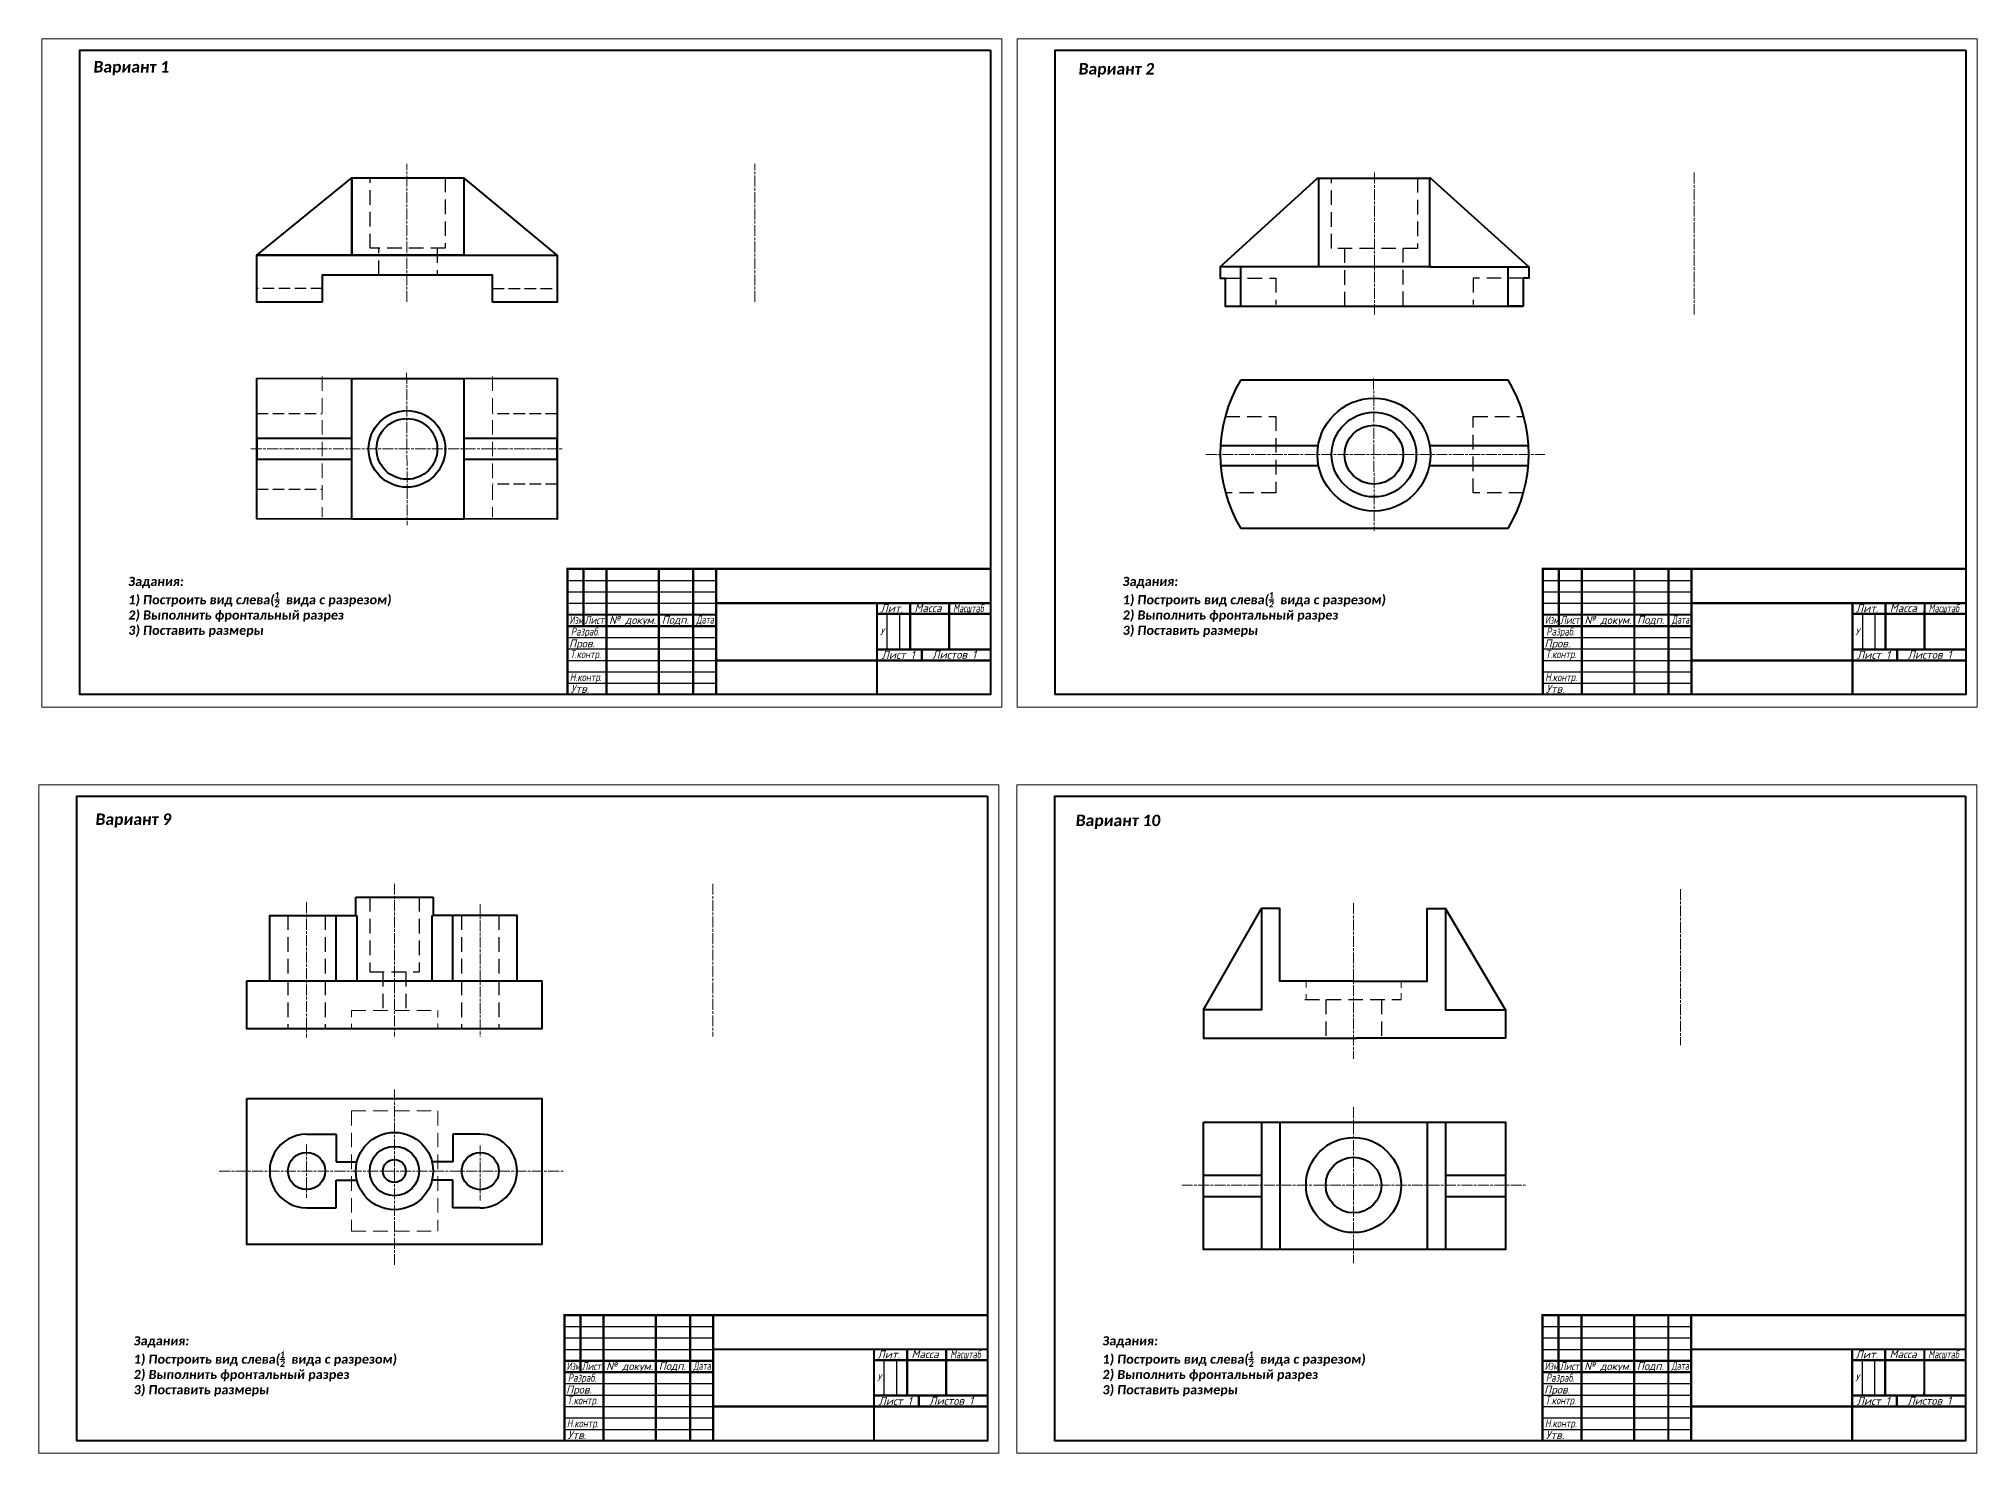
# Model space of a CAD drawing. Header units: millimetres. Extents: x 323 to 3799, y 181 to 802.
# Drawn here: x 323 to 1171, y 183 to 802 of the extents above; entities that cross this region are included whole.
import ezdxf

# ---------------------------------------------------------------- set-up
doc = ezdxf.new("R2010")
doc.units = ezdxf.units.MM
for name, pattern in [('ACAD_ISO08W100', [36, 24, -3, 6, -3]), ('DASHED', [7, 5, -2, 0]), ('невидимая', [9.525, 6.35, -3.175])]:
    doc.linetypes.add(name, pattern=pattern)
doc.styles.get("Standard").update_dxf_attribs({"font": 'calibri.ttf'})
doc.styles.add('стиль1', font='calibrib.ttf', dxfattribs={"oblique": 5})

msp = doc.modelspace()

# ---------------------------------------------------------------- linework, layer by layer
at = {"linetype": 'ACAD_ISO08W100', "lineweight": 15, "ltscale": 0.2}
for p, q in [((483.93, 687.18), (483.93, 747.6)), ((636.19, 687.18), (636.19, 747.6)), ((907.26, 743.68), (907.26, 681.68)), ((1047.1, 743.68), (1047.1, 681.68)), ((483.8, 656.16), (484.06, 589.46)), ((906.82, 653.67), (907.09, 586.98)), ((415.58, 622.81), (552.28, 622.81)), ((833.46, 620.32), (981.7, 620.32)), ((478.46, 432.62), (478.46, 365.74)), ((617.7, 432.62), (617.7, 365.74)), ((440.01, 424.49), (440.01, 365.32)), ((898.06, 424.16), (898.06, 355.92)), ((1041.07, 430.28), (1041.07, 362.04)), ((515.99, 423.7), (515.99, 365.74)), ((478.46, 342.54), (478.46, 265.91)), ((898.06, 334.87), (898.06, 266.64)), ((440.01, 318.56), (440.01, 295.25)), ((515.99, 318.14), (515.99, 294.04)), ((401.78, 306.9), (552.2, 306.9)), ((822.85, 300.76), (973.27, 300.76))]:
    msp.add_line(p, q, dxfattribs=at)
at = {"lineweight": 40}
for p, q in [((882.25, 741.32), (931.66, 741.32)), ((932.12, 702.54), (882.25, 702.54)), ((842.19, 685.27), (972.19, 685.27)), ((839.85, 624.38), (882.59, 624.39)), ((931.32, 624.39), (974.53, 624.39)), ((839.93, 615.56), (882.72, 615.54)), ((931.2, 615.6), (974.45, 615.6)), ((461.56, 426.76), (495.36, 426.76)), ((461.56, 418.74), (461.56, 426.76)), ((495.36, 426.76), (495.36, 418.74)), ((440.01, 323), (452.95, 323)), ((452.95, 323), (452.95, 310.93)), ((515.99, 323.01), (503.97, 323)), ((503.97, 323), (503.97, 310.93)), ((857.8, 328.57), (857.8, 272.94)), ((865.73, 328.57), (865.73, 272.94)), ((930.22, 328.59), (930.22, 272.97)), ((938.29, 328.59), (938.29, 272.97)), ((452.95, 310.93), (462.05, 310.93)), ((503.97, 310.93), (494.87, 310.93)), ((452.95, 302.88), (462.05, 302.88)), ((452.95, 290.81), (452.95, 302.88)), ((503.97, 302.88), (494.87, 302.88)), ((503.97, 290.8), (503.97, 302.88)), ((832.4, 305.14), (857.8, 305.14)), ((938.29, 305.14), (964.55, 305.14)), ((440.01, 290.81), (452.95, 290.81)), ((515.99, 290.8), (503.97, 290.8)), ((832.4, 295.82), (857.8, 295.82)), ((938.29, 295.82), (964.55, 295.82))]:
    msp.add_line(p, q, dxfattribs=at)
at = {"color": 7, "linetype": 'невидимая', "lineweight": 0}
for p, q in [((446.82, 654.52), (446.82, 592.99)), ((521.39, 654.52), (521.39, 592.99)), ((459.64, 333.19), (459.64, 280.62)), ((459.64, 333.19), (497.39, 333.19)), ((497.39, 333.19), (497.39, 280.62)), ((459.64, 280.62), (497.39, 280.62))]:
    msp.add_line(p, q, dxfattribs=at)
for p, q in [((619.17, 560.32), (619.17, 570.32)), ((1045.88, 560.32), (1045.88, 570.32)), ((554.17, 565.32), (619.17, 565.32)), ((554.17, 560.32), (619.17, 560.32)), ((980.88, 565.32), (1045.88, 565.32)), ((980.88, 560.32), (1045.88, 560.32)), ((554.17, 555.32), (619.17, 555.32)), ((704.03, 555.32), (689.57, 555.32)), ((980.88, 555.32), (1045.88, 555.32)), ((1130.75, 555.32), (1116.28, 555.32)), ((693.92, 550.64), (693.92, 535.12)), ((699.39, 550.64), (699.39, 535.12)), ((1120.64, 550.64), (1120.64, 535.12)), ((1126.1, 550.64), (1126.1, 535.12)), ((554.17, 540.32), (619.17, 540.32)), ((554.17, 535.32), (619.17, 535.32)), ((980.88, 540.32), (1045.88, 540.32)), ((980.88, 535.32), (1045.88, 535.32)), ((554.17, 530.32), (619.17, 530.32)), ((980.88, 530.32), (1045.88, 530.32)), ((554.17, 525.32), (619.17, 525.32)), ((554.17, 520.32), (554.17, 520.32)), ((554.17, 520.32), (554.17, 515.32)), ((554.17, 520.32), (619.17, 520.32)), ((980.88, 525.32), (1045.88, 525.32)), ((980.88, 520.32), (980.88, 520.32)), ((980.88, 520.32), (980.88, 515.32)), ((980.88, 520.32), (1045.88, 520.32)), ((552.86, 238.9), (617.86, 238.9)), ((617.86, 233.9), (617.86, 243.9)), ((980.75, 238.9), (1045.75, 238.9)), ((1045.75, 233.9), (1045.75, 243.9)), ((552.86, 233.9), (617.86, 233.9)), ((980.75, 233.9), (1045.75, 233.9)), ((552.86, 228.9), (617.86, 228.9)), ((702.73, 228.9), (688.26, 228.9)), ((692.61, 224.22), (692.61, 208.7)), ((698.08, 224.22), (698.08, 208.7)), ((980.75, 228.9), (1045.75, 228.9)), ((1130.61, 228.9), (1116.15, 228.9)), ((1120.5, 224.22), (1120.5, 208.7)), ((1125.97, 224.22), (1125.97, 208.7)), ((552.86, 213.9), (617.86, 213.9)), ((980.75, 213.9), (1045.75, 213.9)), ((552.86, 208.9), (617.86, 208.9)), ((552.86, 203.9), (617.86, 203.9)), ((980.75, 208.9), (1045.75, 208.9)), ((980.75, 203.9), (1045.75, 203.9)), ((552.86, 198.9), (617.86, 198.9)), ((980.75, 198.9), (1045.75, 198.9)), ((552.86, 193.9), (552.86, 193.9)), ((552.86, 193.9), (552.86, 188.9)), ((552.86, 193.9), (617.86, 193.9)), ((980.75, 193.9), (980.75, 193.9)), ((980.75, 193.9), (980.75, 188.9)), ((980.75, 193.9), (1045.75, 193.9))]:
    msp.add_line(p, q)
at = {"linetype": 'невидимая', "lineweight": 25}
for p, q in [((467.65, 426.76), (467.65, 393.99)), ((489.27, 426.76), (489.27, 393.99)), ((431.88, 418.74), (431.88, 369.1)), ((448.14, 418.74), (448.14, 369.1)), ((507.86, 418.74), (507.86, 369.1)), ((524.12, 418.74), (524.12, 369.1)), ((467.65, 393.99), (489.27, 393.99)), ((473.45, 393.99), (473.45, 377.07)), ((483.47, 393.99), (483.47, 377.07)), ((876.76, 381.91), (918.87, 381.91)), ((885.88, 381.91), (885.88, 365.09)), ((910.24, 381.91), (910.24, 365.09))]:
    msp.add_line(p, q, dxfattribs=at)
at = {"color": 7, "lineweight": 40}
for p, q in [((452.95, 390.14), (452.95, 418.74)), ((462.05, 418.74), (462.05, 390.14)), ((494.87, 418.74), (494.87, 390.14)), ((503.97, 390.14), (503.97, 418.74))]:
    msp.add_line(p, q, dxfattribs=at)
at = {"linetype": 'невидимая', "lineweight": 0}
for p, q in [((877.25, 390.04), (877.25, 387.2)), ((877.25, 384.29), (877.25, 381.91)), ((918.87, 390.04), (918.87, 387.01)), ((918.87, 384.68), (918.87, 381.91))]:
    msp.add_line(p, q, dxfattribs=at)
at = {"lineweight": 0}
for points in [[(324.17, 802.26), (744.17, 802.26), (744.17, 509.87), (324.17, 509.87)], [(750.88, 802.26), (1170.88, 802.26), (1170.88, 509.87), (750.88, 509.87)], [(322.86, 475.84), (742.86, 475.84), (742.86, 183.45), (322.86, 183.45)], [(750.75, 475.84), (1170.75, 475.84), (1170.75, 183.45), (750.75, 183.45)]]:
    msp.add_lwpolyline(points, close=True, dxfattribs=at)
at = {"lineweight": 40}
for points in [[(739.17, 797.26), (739.17, 515.32), (340.82, 515.32), (340.82, 797.26)], [(1165.88, 797.26), (1165.88, 515.32), (767.54, 515.32), (767.54, 797.26)], [(459.81, 707.6), (418.26, 707.6), (459.81, 741.48), (459.81, 741.48)], [(459.81, 741.43), (508.76, 741.43), (508.76, 707.6), (459.81, 707.6)], [(508.76, 707.6), (549.6, 707.6), (508.76, 741.48), (508.76, 741.48)], [(882.72, 702.54), (839.73, 702.54), (882.25, 741.32), (882.72, 741.32)], [(931.2, 702.54), (974.65, 702.54), (931.66, 741.32), (931.2, 741.32)], [(418.26, 653.81), (549.6, 653.57), (549.6, 592.04), (418.26, 592.28)], [(459.81, 627.33), (418.26, 627.33), (418.26, 618.29), (459.81, 618.29)], [(549.6, 627.33), (508.76, 627.33), (508.76, 618.29), (549.6, 618.29)], [(737.86, 470.84), (737.86, 188.9), (339.51, 188.9), (339.51, 470.84)], [(1165.75, 470.84), (1165.75, 188.9), (767.4, 188.9), (767.4, 470.84)], [(413.93, 390.14), (542.99, 390.14), (542.99, 369.1), (413.93, 369.1)], [(413.93, 338.66), (542.99, 338.66), (542.99, 274.75), (413.93, 274.75)], [(832.4, 328.27), (964.55, 328.27), (964.55, 272.64), (832.4, 272.64)]]:
    msp.add_lwpolyline(points, close=True, dxfattribs=at)
at = {"linetype": 'невидимая', "lineweight": 25}
for points in [[(467.8, 741.43), (500.7, 741.43), (500.7, 710.62), (467.8, 710.62)], [(888.45, 741.32), (926.08, 741.32), (926.08, 710.53), (888.45, 710.53)]]:
    msp.add_lwpolyline(points, close=True, dxfattribs=at)
at = {"lineweight": 40}
for points in [[(446.82, 687), (418.26, 687), (418.26, 707.6), (549.6, 707.6), (549.6, 687), (521.39, 687)], [(521.39, 687), (521.39, 698.88), (446.82, 698.88), (446.82, 687)], [(839.73, 702.54), (839.73, 697.55), (841.91, 697.55), (841.91, 685.27), (848.68, 685.27), (848.68, 702.54)], [(974.65, 702.54), (974.65, 697.55), (972.19, 697.55), (972.19, 685.27), (965.69, 685.27), (965.69, 702.54)], [(848.68, 653.09), (965.69, 653.09), (965.69, 653.09)], [(965.69, 588.04), (848.68, 588.04)], [(423.89, 390.14), (423.89, 418.74), (461.56, 418.74)], [(532.1, 390.14), (532.1, 418.74), (495.36, 418.74)], [(898.06, 390.04), (865.73, 390.04), (865.73, 421.82), (857.8, 421.82), (857.8, 377.44), (832.4, 377.44), (832.4, 365.09), (899.53, 365.09)], [(832.4, 377.44), (857.8, 421.82)], [(898.06, 390.04), (930.22, 390.04), (930.22, 421.82), (938.29, 421.82), (938.29, 377.44), (964.55, 377.44), (964.55, 365.09), (899.23, 365.09)], [(964.55, 377.44), (938.29, 421.82)]]:
    msp.add_lwpolyline(points, dxfattribs=at)
at = {"linetype": 'невидимая', "lineweight": 25}
for points in [[(471.64, 698.88), (471.64, 710.62), (472.05, 710.62)], [(497.21, 710.62), (497.21, 698.88)], [(894.13, 710.53), (894.11, 710.53), (894.11, 685.27), (919.81, 685.27), (919.81, 710.53)], [(842.19, 697.55), (864, 697.55), (864, 686.03)], [(972.19, 697.55), (950.38, 697.55), (950.38, 686.03)], [(841.91, 637.06), (864, 637.06), (864, 603.59), (842.04, 603.59)], [(972.34, 603.59), (950.38, 603.59), (950.38, 637.06), (972.47, 637.06)]]:
    msp.add_lwpolyline(points, dxfattribs=at)
at = {"lineweight": 40, "ltscale": 0.2}
msp.add_lwpolyline([(459.8, 653.57), (508.75, 653.57), (508.78, 592.04), (459.82, 592.04)], close=True, dxfattribs=at)
at = {"lineweight": 40, "const_width": 1}
for points in [[(739.17, 570.32), (554.17, 570.32), (554.17, 515.32)], [(561.17, 570.32), (561.17, 545.32)], [(571.17, 570.32), (571.17, 515.32)], [(594.17, 570.32), (594.17, 515.32)], [(609.17, 570.32), (609.17, 515.32)], [(619.17, 570.32), (619.17, 515.32)], [(1165.88, 570.32), (980.88, 570.32), (980.88, 515.32)], [(987.88, 570.32), (987.88, 545.32)], [(997.88, 570.32), (997.88, 515.32)], [(1020.88, 570.32), (1020.88, 515.32)], [(1035.88, 570.32), (1035.88, 515.32)], [(1045.88, 570.32), (1045.88, 515.32)], [(619.17, 555.32), (739.17, 555.32)], [(689.57, 555.32), (689.57, 515.32)], [(704.03, 535.12), (704.03, 555.32)], [(721.17, 555.32), (721.14, 535.12)], [(1045.88, 555.32), (1165.88, 555.32)], [(1116.28, 555.32), (1116.28, 515.32)], [(1130.75, 535.12), (1130.75, 555.32)], [(1147.88, 555.32), (1147.86, 535.12)], [(554.17, 550.32), (619.17, 550.32)], [(554.17, 545.32), (619.17, 545.32)], [(689.57, 550.64), (739.17, 550.64)], [(980.88, 550.32), (1045.88, 550.32)], [(980.88, 545.32), (1045.88, 545.32)], [(1116.28, 550.64), (1165.88, 550.64)], [(704.03, 535.12), (689.57, 535.12)], [(704.03, 535.12), (739.17, 535.12)], [(709.17, 535.12), (709.17, 530.32)], [(1130.75, 535.12), (1116.28, 535.12)], [(1130.75, 535.12), (1165.88, 535.12)], [(1135.88, 535.12), (1135.88, 530.32)], [(619.17, 530.32), (739.17, 530.32)], [(1045.88, 530.32), (1165.88, 530.32)], [(737.86, 243.9), (552.86, 243.9), (552.86, 188.9)], [(559.86, 243.9), (559.86, 218.9)], [(569.86, 243.9), (569.86, 188.9)], [(592.86, 243.9), (592.86, 188.9)], [(607.86, 243.9), (607.86, 188.9)], [(617.86, 243.9), (617.86, 188.9)], [(1165.75, 243.9), (980.75, 243.9), (980.75, 188.9)], [(987.75, 243.9), (987.75, 218.9)], [(997.75, 243.9), (997.75, 188.9)], [(1020.75, 243.9), (1020.75, 188.9)], [(1035.75, 243.9), (1035.75, 188.9)], [(1045.75, 243.9), (1045.75, 188.9)], [(617.86, 228.9), (737.86, 228.9)], [(688.26, 228.9), (688.26, 188.9)], [(702.73, 208.7), (702.73, 228.9)], [(719.86, 228.9), (719.84, 208.7)], [(1045.75, 228.9), (1165.75, 228.9)], [(1116.15, 228.9), (1116.15, 188.9)], [(1130.61, 208.7), (1130.61, 228.9)], [(1147.75, 228.9), (1147.73, 208.7)], [(552.86, 223.9), (617.86, 223.9)], [(688.26, 224.22), (737.86, 224.22)], [(980.75, 223.9), (1045.75, 223.9)], [(1116.15, 224.22), (1165.75, 224.22)], [(552.86, 218.9), (617.86, 218.9)], [(980.75, 218.9), (1045.75, 218.9)], [(617.86, 203.9), (737.86, 203.9)], [(702.73, 208.7), (688.26, 208.7)], [(702.73, 208.7), (737.86, 208.7)], [(707.86, 208.7), (707.86, 203.9)], [(1045.75, 203.9), (1165.75, 203.9)], [(1130.61, 208.7), (1116.15, 208.7)], [(1130.61, 208.7), (1165.75, 208.7)], [(1135.75, 208.7), (1135.75, 203.9)]]:
    msp.add_lwpolyline(points, dxfattribs=at)
at = {"linetype": 'невидимая', "lineweight": 0}
for points in [[(459.64, 374.21), (459.64, 377.07), (497.39, 377.07), (497.39, 374.03)], [(459.64, 369.1), (459.64, 371.24)], [(497.39, 371.43), (497.39, 369.1)]]:
    msp.add_lwpolyline(points, dxfattribs=at)
at = {"lineweight": 40}
for centre, radius in [((906.96, 620.32), 24.7), ((483.93, 622.81), 16.76), ((483.93, 622.81), 13.28), ((906.96, 620.32), 18.51), ((906.96, 620.32), 12.85), ((440.01, 306.9), 8.13), ((515.99, 306.87), 8.13), ((898.06, 300.76), 20.81), ((898.06, 300.76), 12.18)]:
    msp.add_circle(centre, radius, dxfattribs=at)
at = {"color": 7, "lineweight": 40}
for radius in [16.9, 10.81, 5.01]:
    msp.add_circle((478.46, 306.9), radius, dxfattribs=at)
at = {"lineweight": 40}
for centre, radius, start, end in [((903.31, 620.56), 63.57, 149.228, 210.772), ((911.09, 620.56), 63.56, 329.21764, 30.78236), ((439.98, 306.9), 16.1, 89.90736, 270.09264), ((515.99, 306.9), 16.11, 270, 90)]:
    msp.add_arc(centre, radius, start, end, dxfattribs=at)
at = {"layer": 'Defpoints', "linetype": 'DASHED'}
for p, q in [((446.82, 692.94), (418.26, 692.94)), ((521.39, 692.94), (549.6, 692.94)), ((418.26, 653.81), (418.26, 622.81)), ((549.6, 653.57), (549.6, 622.81)), ((418.26, 622.81), (418.26, 638.31)), ((418.26, 638.31), (446.82, 638.31)), ((549.6, 638.19), (521.39, 638.19)), ((549.6, 635.67), (549.6, 638.19)), ((549.6, 622.81), (549.6, 635.67)), ((549.6, 622.81), (549.6, 592.04)), ((418.26, 592.28), (418.26, 618.29)), ((418.26, 618.29), (418.26, 605.28)), ((418.26, 605.28), (446.82, 605.28)), ((549.6, 607.43), (521.39, 607.43)), ((549.6, 592.04), (549.6, 607.43))]:
    msp.add_line(p, q, dxfattribs=at)

# ---------------------------------------------------------------- texts
at = {"color": 7, "lineweight": 0, "style": 'стиль1', "oblique": 5}
for s, p in [('Вариант 1', (346.64, 787.5)), ('Вариант 2', (777.61, 786.62)), ('Вариант 9', (347.54, 458.33)), ('Вариант 10', (776.34, 457.81))]:
    msp.add_text(s, height=5, dxfattribs=at).set_placement(p)
at = {"color": 5, "lineweight": 30, "char_height": 4, "width": 122.6531, "attachment_point": 1, "style": 'стиль1'}
for insert in [(361.97, 566.87), (796.98, 566.87), (364.35, 234.63), (788.13, 234.63)]:
    msp.add_mtext('\\A1;{\\C7;Задания:\\P1) Построить вид слева(\\H0.7x;\\S1/2;\\H1.4286x;  вида с разрезом)\\P2) Выполнить фронтальный разрез\\P3) Поставить размеры}', dxfattribs=dict(at, insert=insert))
at = {"char_height": 3.5}
for s, insert, width, attachment_point in [('{\\fISOCPEUR|b0|i1|c204|p34;Лит.}', (691.07, 554.84), 14.4663, 1), ('{\\fISOCPEUR|b0|i1|c204|p34;Масса}', (705.95, 554.97), 17.1298, 1), ('{\\fISOCPEUR|b0|i1|c204|p34;\\W0.7;Масштаб}', (722.91, 554.88), 18, 1), ('{\\fISOCPEUR|b0|i1|c204|p34;Лит.}', (1117.78, 554.84), 14.4663, 1), ('{\\fISOCPEUR|b0|i1|c204|p34;Масса}', (1132.66, 554.97), 17.1298, 1), ('{\\fISOCPEUR|b0|i1|c204|p34;\\W0.7;Масштаб}', (1149.63, 554.88), 18, 1), ('\\W0.6;{\\fISOCPEUR|b0|i1|c204|p34;Изм.}', (555.1, 549.73), 7, 1), ('\\W0.8;{\\fISOCPEUR|b0|i1|c204|p34;Разраб.}', (555.59, 544.67), 17, 1), ('{\\fISOCPEUR|b0|i1|c204|p34;\\W0.8;Лист}', (561.7, 549.73), 10, 1), ('{\\fISOCPEUR|b0|i1|c204|p34;№ докум.}', (572.36, 549.72), 23, 1), ('{\\fISOCPEUR|b0|i1|c204|p34;Подп.}', (601.32, 547.79), 15, 5), ('{\\fISOCPEUR|b0|i1|c204|p34;\\W0.6;Дата}', (610.6, 549.91), 10, 1), ('\\W0.6;{\\fISOCPEUR|b0|i1|c204|p34;Изм.}', (981.81, 549.73), 7, 1), ('\\W0.8;{\\fISOCPEUR|b0|i1|c204|p34;Разраб.}', (982.31, 544.67), 17, 1), ('{\\fISOCPEUR|b0|i1|c204|p34;\\W0.8;Лист}', (988.42, 549.73), 10, 1), ('{\\fISOCPEUR|b0|i1|c204|p34;№ докум.}', (999.07, 549.72), 23, 1), ('{\\fISOCPEUR|b0|i1|c204|p34;Подп.}', (1028.04, 547.79), 15, 5), ('{\\fISOCPEUR|b0|i1|c204|p34;\\W0.6;Дата}', (1037.31, 549.91), 10, 1), ('{\\fISOCPEUR|b0|i1|c204|p34;Пров.}', (554.84, 539.47), 17, 1), ('\\W0.8;{\\fISOCPEUR|b0|i1|c204|p34;Т.контр.}', (562.05, 532.54), 17, 5), ('{\\fISOCPEUR|b0|i1|c204|p34;Лист 1}', (691.53, 534.46), 19.6013, 1), ('{\\fISOCPEUR|b0|i1|c204|p34;Листов 1}', (713.73, 534.57), 30, 1), ('{\\fISOCPEUR|b0|i1|c204|p34;Пров.}', (981.55, 539.47), 17, 1), ('\\W0.8;{\\fISOCPEUR|b0|i1|c204|p34;Т.контр.}', (988.77, 532.54), 17, 5), ('{\\fISOCPEUR|b0|i1|c204|p34;Лист 1}', (1118.25, 534.46), 19.6013, 1), ('{\\fISOCPEUR|b0|i1|c204|p34;Листов 1}', (1140.45, 534.57), 30, 1), ('\\W0.8;{\\fISOCPEUR|b0|i1|c204|p34;Н.контр.}', (555.16, 524.7), 17, 1), ('{\\fISOCPEUR|b0|i1|c204|p34;Утв.}', (555.55, 519.59), 17, 1), ('\\W0.8;{\\fISOCPEUR|b0|i1|c204|p34;Н.контр.}', (981.88, 524.7), 17, 1), ('{\\fISOCPEUR|b0|i1|c204|p34;Утв.}', (982.27, 519.59), 17, 1), ('\\W0.6;{\\fISOCPEUR|b0|i1|c204|p34;Изм.}', (553.79, 223.31), 7, 1), ('{\\fISOCPEUR|b0|i1|c204|p34;\\W0.8;Лист}', (560.4, 223.31), 10, 1), ('{\\fISOCPEUR|b0|i1|c204|p34;№ докум.}', (571.05, 223.3), 23, 1), ('{\\fISOCPEUR|b0|i1|c204|p34;Подп.}', (600.01, 221.36), 15, 5), ('{\\fISOCPEUR|b0|i1|c204|p34;\\W0.6;Дата}', (609.29, 223.49), 10, 1), ('{\\fISOCPEUR|b0|i1|c204|p34;Лит.}', (689.76, 228.42), 14.4663, 1), ('{\\fISOCPEUR|b0|i1|c204|p34;Масса}', (704.64, 228.54), 17.1298, 1), ('{\\fISOCPEUR|b0|i1|c204|p34;\\W0.7;Масштаб}', (721.61, 228.46), 18, 1), ('\\W0.6;{\\fISOCPEUR|b0|i1|c204|p34;Изм.}', (981.68, 223.31), 7, 1), ('{\\fISOCPEUR|b0|i1|c204|p34;\\W0.8;Лист}', (988.28, 223.31), 10, 1), ('{\\fISOCPEUR|b0|i1|c204|p34;№ докум.}', (998.94, 223.3), 23, 1), ('{\\fISOCPEUR|b0|i1|c204|p34;Подп.}', (1027.9, 221.36), 15, 5), ('{\\fISOCPEUR|b0|i1|c204|p34;\\W0.6;Дата}', (1037.18, 223.49), 10, 1), ('{\\fISOCPEUR|b0|i1|c204|p34;Лит.}', (1117.65, 228.42), 14.4663, 1), ('{\\fISOCPEUR|b0|i1|c204|p34;Масса}', (1132.53, 228.54), 17.1298, 1), ('{\\fISOCPEUR|b0|i1|c204|p34;\\W0.7;Масштаб}', (1149.49, 228.46), 18, 1), ('{\\fISOCPEUR|b0|i1|c204|p34;Пров.}', (553.53, 213.04), 17, 1), ('\\W0.8;{\\fISOCPEUR|b0|i1|c204|p34;Разраб.}', (554.29, 218.25), 17, 1), ('{\\fISOCPEUR|b0|i1|c204|p34;Пров.}', (981.42, 213.04), 17, 1), ('\\W0.8;{\\fISOCPEUR|b0|i1|c204|p34;Разраб.}', (982.17, 218.25), 17, 1), ('\\W0.8;{\\fISOCPEUR|b0|i1|c204|p34;Т.контр.}', (560.74, 206.12), 17, 5), ('{\\fISOCPEUR|b0|i1|c204|p34;Лист 1}', (690.23, 208.04), 19.6013, 1), ('{\\fISOCPEUR|b0|i1|c204|p34;Листов 1}', (712.43, 208.15), 30, 1), ('\\W0.8;{\\fISOCPEUR|b0|i1|c204|p34;Т.контр.}', (988.63, 206.12), 17, 5), ('{\\fISOCPEUR|b0|i1|c204|p34;Лист 1}', (1118.11, 208.04), 19.6013, 1), ('{\\fISOCPEUR|b0|i1|c204|p34;Листов 1}', (1140.31, 208.15), 30, 1), ('\\W0.8;{\\fISOCPEUR|b0|i1|c204|p34;Н.контр.}', (553.86, 198.28), 17, 1), ('\\W0.8;{\\fISOCPEUR|b0|i1|c204|p34;Н.контр.}', (981.75, 198.28), 17, 1), ('{\\fISOCPEUR|b0|i1|c204|p34;Утв.}', (554.25, 193.17), 17, 1), ('{\\fISOCPEUR|b0|i1|c204|p34;Утв.}', (982.13, 193.17), 17, 1)]:
    msp.add_mtext(s, dxfattribs=dict(at, insert=insert, width=width, attachment_point=attachment_point))
at = {"color": 3, "char_height": 3, "width": 4.3536, "attachment_point": 5}
for insert in [(691.74, 542.88), (1118.46, 542.88), (690.44, 216.46), (1118.32, 216.46)]:
    msp.add_mtext('{\\fISOCPEUR|b0|i1|c204|p34;\\C256;У}', dxfattribs=dict(at, insert=insert))

doc.saveas('drawing.dxf')
